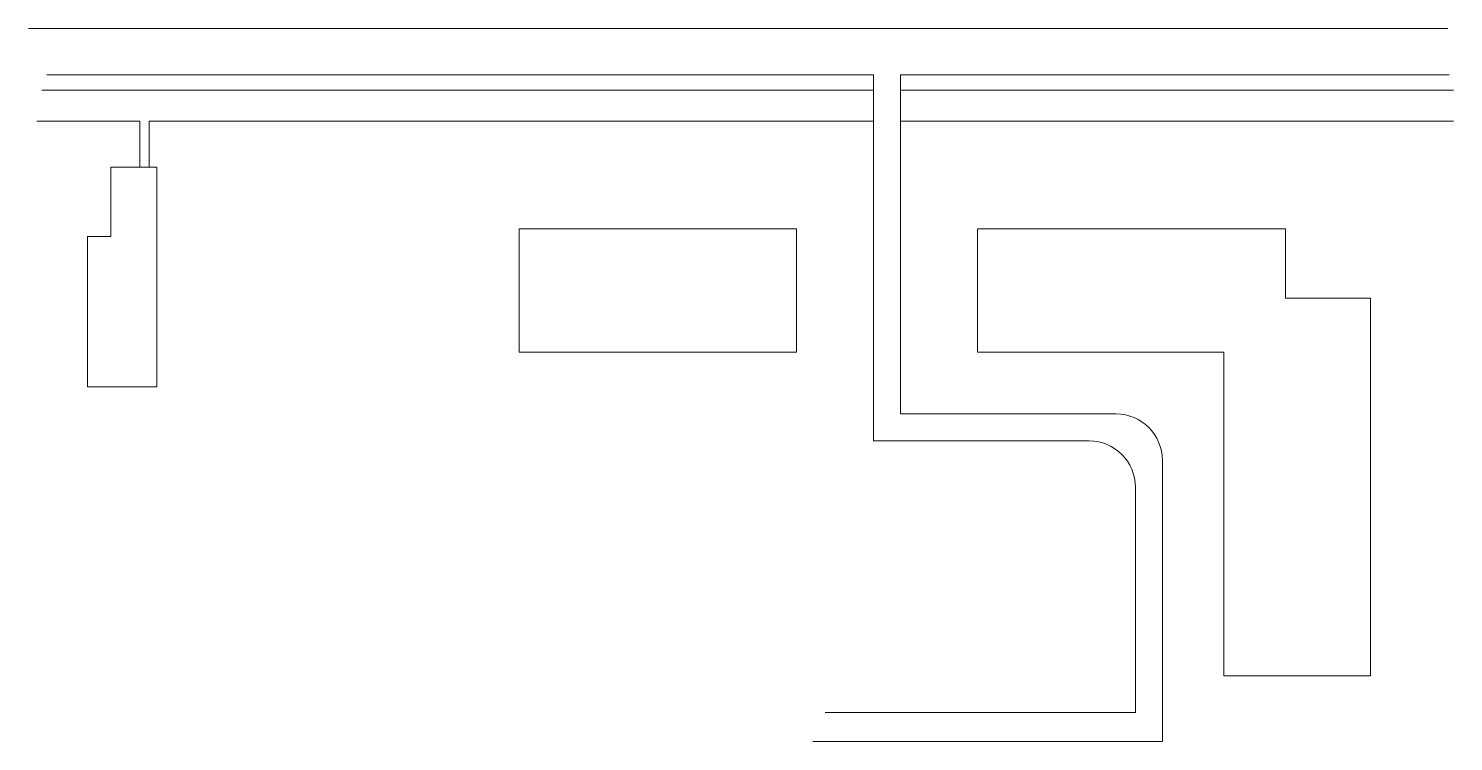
# Model space of a CAD drawing. Header units: millimetres. Extents: x -121275 to -95372, y 16759 to 40426.
# Drawn here: x -121275 to -119426, y 39501 to 40426 of the extents above; entities that cross this region are included whole.
import ezdxf

# ---------------------------------------------------------------- set-up
doc = ezdxf.new("R2010")
doc.units = ezdxf.units.MM
doc.header["$LTSCALE"] = 0.5
doc.layers.add('ТОНКИЕе', color=7, linetype='Continuous', lineweight=25)

msp = doc.modelspace()

# ---------------------------------------------------------------- linework, layer by layer
at = {"layer": 'ТОНКИЕе', "lineweight": 15}
for points in [[(-120876.775, 40425.896), (-121275.48, 40425.896)], [(-120876.775, 40425.896), (-119433.297, 40425.896)], [(-120876.775, 40365.896), (-121251.814, 40365.896)], [(-120876.775, 40365.896), (-120876.775, 40365.896), (-120178.762, 40365.896)], [(-120178.762, 40165.896), (-120178.762, 40365.896)], [(-120143.762, 40365.896), (-120143.762, 39925.896)], [(-120143.762, 40365.896), (-119431.442, 40365.896)], [(-120876.775, 40345.896), (-121258.268, 40345.896)], [(-120876.775, 40345.896), (-120876.775, 40345.896), (-120178.762, 40345.896)], [(-120143.762, 40345.896), (-119425.878, 40345.896)], [(-120876.775, 40305.896), (-121108.762, 40305.896), (-121118.762, 40305.896), (-121118.762, 40245.896), (-121130.762, 40245.896), (-121130.762, 40305.896), (-121264.723, 40305.896)], [(-120876.775, 40305.896), (-120876.775, 40305.896), (-120228.762, 40305.896)], [(-120228.762, 40305.896), (-120178.762, 40305.896)], [(-120143.762, 40305.896), (-119425.878, 40305.896)], [(-121108.762, 40245.896), (-121168.762, 40245.896), (-121168.762, 40155.896), (-121198.762, 40155.896), (-121198.762, 39960.896)], [(-121108.762, 40245.896), (-121108.762, 39960.896)], [(-120638.762, 40165.896), (-120278.762, 40165.896), (-120278.762, 40005.896), (-120638.762, 40005.896), (-120638.762, 40165.896)], [(-120638.762, 40165.896), (-120278.762, 40165.896)], [(-120178.762, 40165.896), (-120178.762, 39890.896)], [(-119643.762, 40075.896), (-119643.762, 40165.896), (-120043.762, 40165.896)], [(-120043.762, 40165.896), (-120043.762, 40005.896)], [(-120043.762, 40165.896), (-119935.236, 40165.896)], [(-119533.762, 40075.896), (-119533.762, 39585.896), (-119723.762, 39585.896), (-119723.762, 40005.896)], [(-119643.762, 40075.896), (-119559.389, 40075.896)], [(-119643.762, 40075.896), (-119533.762, 40075.896)], [(-120043.762, 40005.896), (-119723.762, 40005.896)], [(-121108.762, 39960.896), (-121198.762, 39960.896)], [(-120143.762, 39925.896), (-119863.762, 39925.896)], [(-120178.762, 39890.896), (-119898.762, 39890.896)], [(-119898.762, 39890.896), (-119898.762, 39890.896)], [(-119803.762, 39865.896), (-119803.762, 39585.896), (-119803.762, 39585.896)], [(-119838.762, 39830.896), (-119838.762, 39830.896)], [(-119838.762, 39830.896), (-119838.762, 39588.596)], [(-119838.762, 39588.596), (-119838.762, 39538.596)], [(-119803.762, 39585.896), (-119803.762, 39535.896)], [(-119803.762, 39535.896), (-119803.762, 39500.896), (-120257.632, 39500.896)], [(-119838.762, 39538.596), (-119873.762, 39538.596), (-120241.512, 39538.596)]]:
    msp.add_lwpolyline(points, dxfattribs=at)
at = {"layer": 'ТОНКИЕе', "color": 1, "lineweight": 15}
msp.add_lwpolyline([(-119803.762, 39865.896), (-119803.762, 39865.896)], dxfattribs=at)
at = {"layer": 'ТОНКИЕе', "lineweight": 15}
for centre, radius, start, end in [((-119864.142, 39865.517), 60.381, 0.36027, 89.63973), ((-119898.894, 39830.765), 60.132, 0.125557, 89.874443)]:
    msp.add_arc(centre, radius, start, end, dxfattribs=at)

doc.saveas('drawing.dxf')
